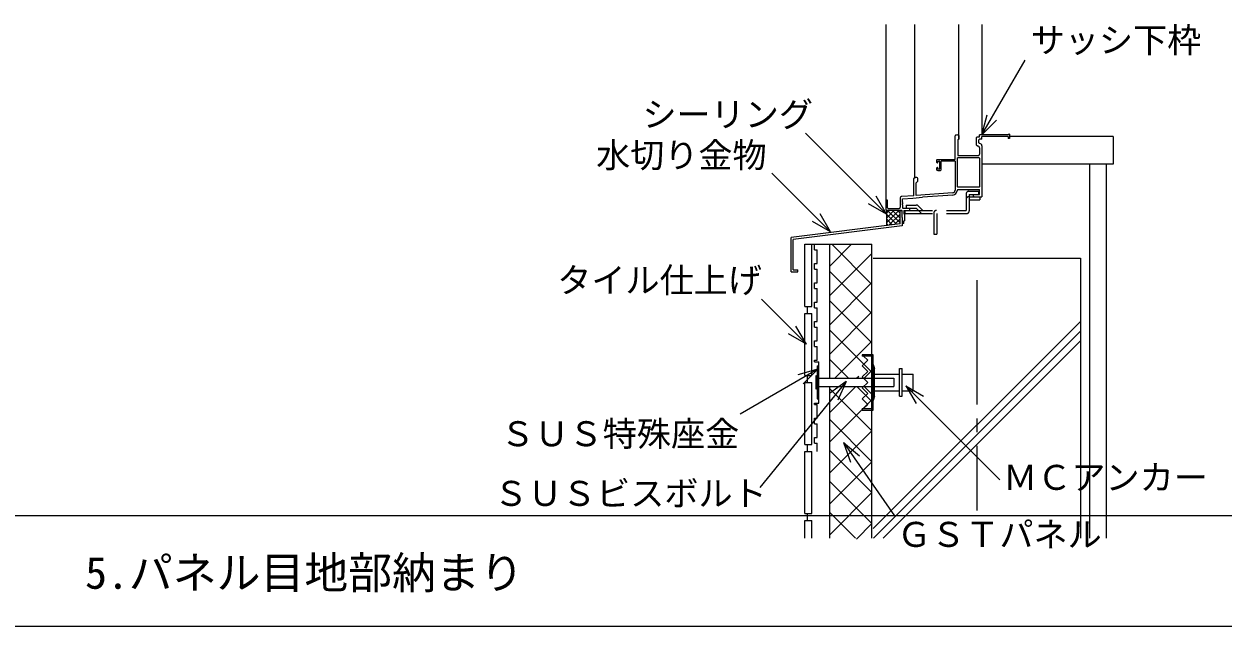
# Model space of a CAD drawing. Units: millimetres, scale not verified. Extents: x 3821 to 7821, y 4568 to 7368.
# Drawn here: x 5155 to 6023, y 6438 to 6874 of the extents above; entities that cross this region are included whole.
import ezdxf
from ezdxf.enums import TextEntityAlignment as Align

# ---------------------------------------------------------------- set-up
doc = ezdxf.new("R2010")
doc.units = ezdxf.units.MM
doc.header["$LTSCALE"] = 10
doc.linetypes.add('CHAIN2', pattern=[12, 9, -1, 1, -1])
doc.linetypes.add('DASHED2', pattern=[3, 2, -1])
doc.layers.add('0-0', color=7, linetype='Continuous')
doc.layers.add('2-1', color=7, linetype='Continuous')
doc.styles.add('ＭＳ ゴシック', font='')
doc.styles.get('ＭＳ ゴシック').set_extended_font_data('MS Gothic')

msp = doc.modelspace()

# ---------------------------------------------------------------- linework, layer by layer
at = {"layer": '0-0'}
for p, q in [((3820.85, 6518.18), (7820.85, 6518.18)), ((3820.85, 6438.18), (7820.85, 6438.18))]:
    msp.add_line(p, q, dxfattribs=at)
at = {"layer": '2-1'}
for p, q in [((5778.91, 6873.85), (5778.91, 6746.61)), ((5799.69, 6873.85), (5799.69, 6762.32)), ((5831.72, 6873.85), (5831.72, 6790.37)), ((5848.53, 6873.85), (5848.53, 6793.85)), ((5848.53, 6793.85), (5879.78, 6847.98)), ((5848.53, 6793.85), (5852.41, 6808.34)), ((5848.53, 6793.85), (5859.13, 6804.46)), ((5779.4, 6736.51), (5720.86, 6795.06)), ((5829.43, 6793.6), (5829.13, 6793.15)), ((5832.12, 6793.15), (5831.82, 6793.6)), ((5831.97, 6791.22), (5832.12, 6791.57)), ((5832.12, 6791.57), (5832.12, 6793.15)), ((5845.24, 6792.36), (5844.75, 6791.86)), ((5844.75, 6786.39), (5844.75, 6791.86)), ((5845.24, 6792.36), (5846.89, 6792.36)), ((5846.89, 6790.72), (5846.39, 6790.22)), ((5846.39, 6788.03), (5846.39, 6790.22)), ((5846.39, 6788.03), (5846.89, 6787.54)), ((5867.52, 6793.85), (5846.89, 6793.85)), ((5846.89, 6792.36), (5846.89, 6793.85)), ((5848.53, 6790.72), (5846.89, 6790.72)), ((5847.03, 6787.54), (5846.89, 6787.54)), ((5867.52, 6792.66), (5848.53, 6792.66)), ((5848.53, 6790.72), (5848.53, 6792.66)), ((5848.53, 6790.87), (5848.53, 6791.17)), ((5868.02, 6794.35), (5867.52, 6793.85)), ((5867.52, 6792.66), (5867.52, 6791.37)), ((5868.42, 6794.35), (5868.02, 6794.35)), ((5943.52, 6792.66), (5868.42, 6792.66)), ((5943.52, 6792.66), (5943.52, 6772.66)), ((5844.75, 6786.39), (5845.24, 6785.89)), ((5845.24, 6785.89), (5845.39, 6785.89)), ((5846.89, 6784.4), (5846.89, 6779.93)), ((5848.53, 6786.04), (5848.53, 6749.1)), ((5816.25, 6775.95), (5815.76, 6775.45)), ((5815.76, 6775.45), (5815.76, 6774.16)), ((5815.76, 6774.16), (5816.25, 6773.66)), ((5816.25, 6770.28), (5815.76, 6769.78)), ((5816.25, 6773.66), (5816.35, 6773.66)), ((5816.35, 6770.28), (5816.25, 6770.28)), ((5816.35, 6773.66), (5816.65, 6773.96)), ((5816.65, 6769.98), (5816.35, 6770.28)), ((5816.95, 6774.95), (5816.65, 6774.66)), ((5816.65, 6773.96), (5816.65, 6774.66)), ((5816.65, 6769.29), (5816.65, 6769.98)), ((5816.95, 6774.95), (5817.7, 6774.95)), ((5817.99, 6774.66), (5817.7, 6774.95)), ((5817.99, 6769.29), (5817.99, 6774.66)), ((5829.13, 6774.76), (5819.09, 6774.76)), ((5819.09, 6768.49), (5819.09, 6774.76)), ((5829.13, 6774.76), (5829.13, 6753.93)), ((5846.59, 6777.29), (5830.77, 6777.29)), ((5830.77, 6756.36), (5830.77, 6777.29)), ((5846.89, 6776.99), (5846.59, 6777.29)), ((5846.89, 6776.99), (5846.89, 6756.36)), ((5943.52, 6772.66), (5848.53, 6772.66)), ((5926.52, 6772.66), (5926.52, 6501.82)), ((5938.52, 6772.66), (5938.52, 6501.82)), ((5738.96, 6723.68), (5696.41, 6766.23)), ((5799.59, 6762.77), (5799.3, 6762.32)), ((5799.3, 6749.84), (5799.3, 6762.32)), ((5802.28, 6762.32), (5801.98, 6762.77)), ((5802.28, 6760.74), (5802.28, 6762.32)), ((5815.76, 6769.78), (5815.76, 6768.99)), ((5816.65, 6769.29), (5816.95, 6768.99)), ((5816.75, 6767.99), (5818.59, 6767.99)), ((5817.7, 6768.99), (5816.95, 6768.99)), ((5817.7, 6768.99), (5817.99, 6769.29)), ((5818.59, 6767.99), (5819.09, 6768.49)), ((5800.94, 6759.19), (5802.13, 6760.39)), ((5800.94, 6749.96), (5800.94, 6759.19)), ((5802.13, 6760.39), (5802.28, 6760.74)), ((5830.77, 6756.36), (5831.07, 6756.06)), ((5830.77, 6754.42), (5846.89, 6754.42)), ((5830.77, 6754.42), (5830.77, 6753.93)), ((5846.59, 6756.06), (5831.07, 6756.06)), ((5846.59, 6756.06), (5846.89, 6756.36)), ((5779.4, 6736.51), (5766.41, 6744.01)), ((5779.4, 6736.51), (5771.9, 6749.5)), ((5780.3, 6746.61), (5778.91, 6746.61)), ((5778.91, 6746.61), (5778.91, 6739.65)), ((5780.3, 6741.04), (5780.3, 6746.61)), ((5789.35, 6748.17), (5789.35, 6741.54)), ((5799.3, 6749.84), (5790.27, 6749.17)), ((5790.99, 6747.57), (5798.44, 6748.13)), ((5790.99, 6745.32), (5790.99, 6747.57)), ((5790.99, 6745.32), (5790.99, 6744.92)), ((5790.99, 6744.32), (5790.99, 6744.92)), ((5790.99, 6744.32), (5790.99, 6743.92)), ((5798.44, 6748.13), (5805.52, 6748.66)), ((5827.29, 6751.94), (5800.94, 6749.96)), ((5827.42, 6750.31), (5805.52, 6748.66)), ((5843.06, 6750.74), (5842.56, 6750.24)), ((5842.56, 6749.59), (5842.56, 6750.24)), ((5842.56, 6749.59), (5843.06, 6749.1)), ((5843.06, 6749.1), (5848.53, 6749.1)), ((5738.96, 6723.68), (5731.46, 6736.67)), ((5778.91, 6739.65), (5779.4, 6739.15)), ((5790.54, 6739.15), (5779.4, 6739.15)), ((5779.4, 6739.15), (5779.4, 6728.12)), ((5779.4, 6730.11), (5788.45, 6739.15)), ((5779.4, 6733.65), (5784.91, 6739.15)), ((5779.4, 6737.18), (5781.37, 6739.15)), ((5779.4, 6736.51), (5786.77, 6729.15)), ((5780.3, 6741.04), (5780.8, 6740.54)), ((5780.3, 6739.15), (5789.34, 6730.11)), ((5780.8, 6740.54), (5788.36, 6740.54)), ((5781.2, 6728.37), (5789.34, 6736.51)), ((5783.83, 6739.15), (5789.34, 6733.64)), ((5787.37, 6739.15), (5789.34, 6737.18)), ((5789.34, 6729.51), (5789.34, 6738.85)), ((5790.84, 6738.85), (5789.34, 6738.85)), ((5790.84, 6738.85), (5790.54, 6739.15)), ((5790.84, 6734.38), (5790.84, 6738.85)), ((5790.99, 6743.33), (5790.99, 6743.92)), ((5790.99, 6743.33), (5790.99, 6742.93)), ((5790.99, 6742.93), (5790.99, 6741.09)), ((5790.99, 6741.09), (5791.29, 6740.79)), ((5791.29, 6740.79), (5795.81, 6740.79)), ((5792.33, 6739.15), (5792.04, 6738.85)), ((5792.33, 6739.15), (5795.81, 6739.15)), ((5796.31, 6740.29), (5795.81, 6740.79)), ((5795.81, 6739.15), (5796.31, 6739.65)), ((5796.31, 6739.65), (5796.31, 6740.29)), ((5789.34, 6729.51), (5710.41, 6719.61)), ((5790.84, 6728.11), (5711.91, 6718.21)), ((5738.96, 6723.68), (5725.97, 6731.18)), ((5779.4, 6732.97), (5783.66, 6728.72)), ((5779.4, 6729.44), (5780.56, 6728.28)), ((5785.31, 6728.95), (5789.34, 6732.98)), ((5790.84, 6733.98), (5790.84, 6734.38)), ((5790.84, 6733.98), (5790.84, 6728.11)), ((5792.04, 6729.61), (5790.84, 6729.61)), ((5792.04, 6729.61), (5792.04, 6731.69)), ((5792.04, 6731.69), (5792.53, 6731.69)), ((5710.41, 6694.61), (5710.41, 6719.61)), ((5711.91, 6696.11), (5711.91, 6718.21)), ((5720.41, 6714.61), (5727.41, 6714.61)), ((5720.41, 6669.61), (5720.41, 6714.61)), ((5725.41, 6669.61), (5725.41, 6714.61)), ((5727.41, 6714.61), (5768.91, 6714.61)), ((5727.41, 6710.61), (5727.41, 6714.61)), ((5727.41, 6710.61), (5729.41, 6710.61)), ((5738.41, 6617.61), (5738.41, 6714.61)), ((5738.41, 6698.78), (5754.23, 6714.61)), ((5768.91, 6685.64), (5739.93, 6714.61)), ((5768.91, 6702.82), (5768.91, 6714.61)), ((5727.41, 6696.61), (5727.41, 6700.61)), ((5738.41, 6677.57), (5768.91, 6708.07)), ((5768.91, 6501.82), (5768.91, 6704.61)), ((5710.41, 6694.61), (5715.41, 6694.61)), ((5711.91, 6696.11), (5715.41, 6696.11)), ((5715.41, 6694.61), (5715.41, 6696.11)), ((5727.41, 6696.61), (5729.41, 6696.61)), ((5768.91, 6664.42), (5738.41, 6694.92)), ((5727.41, 6682.61), (5727.41, 6686.61)), ((5738.41, 6656.36), (5768.91, 6686.86)), ((5721.48, 6642.35), (5689, 6674.83)), ((5727.41, 6682.61), (5729.41, 6682.61)), ((5720.41, 6669.61), (5725.41, 6669.61)), ((5722.41, 6664.61), (5722.41, 6669.61)), ((5727.41, 6668.61), (5727.41, 6672.61)), ((5727.41, 6668.61), (5729.41, 6668.61)), ((5768.91, 6643.21), (5738.41, 6673.71)), ((5720.41, 6664.61), (5725.41, 6664.61)), ((5720.41, 6619.61), (5720.41, 6664.61)), ((5725.41, 6619.61), (5725.41, 6664.61)), ((5727.41, 6654.61), (5727.41, 6658.61)), ((5738.41, 6635.14), (5768.91, 6665.64)), ((5919.91, 6658.76), (5769.91, 6508.76)), ((5721.48, 6642.35), (5708.49, 6649.85)), ((5721.48, 6642.35), (5713.98, 6655.34)), ((5727.41, 6654.61), (5729.41, 6654.61)), ((5768.91, 6622), (5738.41, 6652.5)), ((5919.91, 6651.69), (5770.04, 6501.82)), ((5727.41, 6640.61), (5727.41, 6644.61)), ((5727.41, 6640.61), (5729.41, 6640.61)), ((5742.09, 6617.61), (5768.91, 6644.43)), ((5919.91, 6644.62), (5777.11, 6501.82)), ((5752.08, 6617.61), (5738.41, 6631.28)), ((5761.91, 6634.61), (5761.91, 6633.61)), ((5769.91, 6634.61), (5761.91, 6634.61)), ((5768.91, 6633.61), (5761.91, 6633.61)), ((5768.91, 6627.45), (5768.91, 6633.61)), ((5769.91, 6627.61), (5769.91, 6634.61)), ((5729.68, 6624.1), (5673.48, 6591.63)), ((5729.68, 6624.1), (5715.2, 6620.22)), ((5729.68, 6624.1), (5719.08, 6613.49)), ((5727.41, 6629.61), (5727.41, 6630.61)), ((5727.41, 6629.61), (5730.41, 6629.61)), ((5729.41, 6626.61), (5730.41, 6626.61)), ((5729.41, 6626.61), (5729.41, 6602.61)), ((5730.41, 6599.61), (5730.41, 6629.61)), ((5768.91, 6601.77), (5768.91, 6627.45)), ((5768.91, 6627.45), (5769.91, 6624.45)), ((5769.91, 6627.61), (5770.91, 6624.61)), ((5769.91, 6604.77), (5769.91, 6624.45)), ((5770.91, 6604.61), (5770.91, 6624.61)), ((5788.91, 6624.61), (5790.91, 6624.61)), ((5788.91, 6604.61), (5788.91, 6624.61)), ((5790.91, 6604.61), (5790.91, 6624.61)), ((5750.29, 6615.36), (5687.84, 6538.55)), ((5720.41, 6619.61), (5725.41, 6619.61)), ((5720.41, 6614.61), (5725.41, 6614.61)), ((5720.41, 6569.61), (5720.41, 6614.61)), ((5722.41, 6614.61), (5722.41, 6619.61)), ((5725.41, 6569.61), (5725.41, 6614.61)), ((5728.41, 6619.61), (5729.41, 6618.61)), ((5728.41, 6619.61), (5728.41, 6609.61)), ((5730.41, 6617.61), (5769.91, 6617.61)), ((5750.29, 6615.36), (5738.14, 6606.57)), ((5750.29, 6615.36), (5744.16, 6601.67)), ((5759.42, 6618.95), (5758.08, 6617.61)), ((5770.91, 6620.61), (5788.91, 6620.61)), ((5790.91, 6620.61), (5798.91, 6620.61)), ((5798.91, 6608.61), (5798.91, 6620.61)), ((5728.41, 6609.61), (5729.41, 6610.61)), ((5730.41, 6611.61), (5769.91, 6611.61)), ((5738.41, 6592.72), (5757.3, 6611.61)), ((5738.41, 6501.82), (5738.41, 6611.61)), ((5768.91, 6579.57), (5738.41, 6610.07)), ((5770.91, 6608.61), (5788.91, 6608.61)), ((5790.91, 6608.61), (5798.91, 6608.61)), ((5793.38, 6612.24), (5861.45, 6544.17)), ((5793.38, 6612.24), (5806.37, 6604.74)), ((5793.38, 6612.24), (5800.88, 6599.25)), ((5727.41, 6599.61), (5730.41, 6599.61)), ((5727.41, 6598.61), (5727.41, 6599.61)), ((5727.41, 6598.61), (5729.41, 6598.61)), ((5729.41, 6602.61), (5730.41, 6602.61)), ((5738.41, 6571.5), (5768.91, 6602)), ((5769.91, 6604.77), (5768.91, 6601.77)), ((5768.91, 6595.61), (5768.91, 6601.77)), ((5770.91, 6604.61), (5769.91, 6601.61)), ((5769.91, 6594.61), (5769.91, 6601.61)), ((5788.91, 6604.61), (5790.91, 6604.61)), ((5727.41, 6584.61), (5727.41, 6588.61)), ((5761.91, 6595.61), (5761.91, 6594.61)), ((5761.91, 6595.61), (5768.91, 6595.61)), ((5761.91, 6594.61), (5769.91, 6594.61)), ((5727.41, 6584.61), (5729.41, 6584.61)), ((5768.91, 6557.17), (5738.41, 6587.67)), ((5738.41, 6549.1), (5768.91, 6579.6)), ((5727.41, 6570.61), (5727.41, 6574.61)), ((5727.41, 6570.61), (5729.41, 6570.61)), ((5729.41, 6564.61), (5729.41, 6570.61)), ((5748.42, 6571.02), (5785.26, 6517.94)), ((5748.42, 6571.02), (5759.87, 6561.34)), ((5748.42, 6571.02), (5753.49, 6556.91)), ((5720.41, 6569.61), (5725.41, 6569.61)), ((5720.41, 6564.61), (5725.41, 6564.61)), ((5720.41, 6519.61), (5720.41, 6564.61)), ((5722.41, 6564.61), (5722.41, 6569.61)), ((5725.41, 6519.61), (5725.41, 6564.61)), ((5768.91, 6534.77), (5738.41, 6565.27)), ((5738.41, 6526.7), (5768.91, 6557.2)), ((5768.91, 6512.37), (5738.41, 6542.87)), ((5738.41, 6504.3), (5768.91, 6534.8)), ((5720.41, 6519.61), (5725.41, 6519.61)), ((5722.41, 6514.61), (5722.41, 6519.61)), ((5757.06, 6501.82), (5738.41, 6520.47)), ((5720.41, 6514.61), (5725.41, 6514.61)), ((5720.41, 6501.82), (5720.41, 6514.61)), ((5725.41, 6501.82), (5725.41, 6514.61)), ((5757.69, 6501.19), (5768.91, 6512.4))]:
    msp.add_line(p, q, dxfattribs=at)
at = {"layer": '2-1', "linetype": 'DASHED2'}
for p, q in [((5839.08, 6753.02), (5846.04, 6753.02)), ((5846.04, 6753.02), (5846.04, 6750.74)), ((5837.09, 6751.04), (5837.09, 6739.15)), ((5839.08, 6749.1), (5847.03, 6749.1)), ((5839.38, 6750.74), (5839.38, 6738.85)), ((5839.38, 6750.74), (5846.04, 6750.74)), ((5839.38, 6746.81), (5847.03, 6746.81)), ((5847.03, 6749.1), (5847.03, 6746.81)), ((5792.83, 6739.15), (5837.09, 6739.15)), ((5792.83, 6739.15), (5792.83, 6736.86)), ((5792.83, 6736.86), (5837.39, 6736.86)), ((5793.83, 6743.08), (5801.01, 6743.08)), ((5793.83, 6743.08), (5793.83, 6740.79)), ((5793.83, 6740.79), (5800.88, 6740.79)), ((5800.88, 6740.79), (5804.23, 6737.45)), ((5802.41, 6742.5), (5805.76, 6739.15)), ((5813.72, 6737.16), (5813.72, 6721.94)), ((5816, 6736.86), (5816, 6721.94)), ((5813.72, 6721.94), (5816, 6721.94)), ((5762.91, 6633.61), (5765.91, 6630.61)), ((5765.91, 6630.61), (5761.91, 6626.61)), ((5761.91, 6626.61), (5765.91, 6622.61)), ((5765.91, 6622.61), (5761.91, 6618.61)), ((5763.3, 6617.61), (5768.91, 6623.22)), ((5761.91, 6618.61), (5765.91, 6614.61)), ((5765.91, 6614.61), (5761.91, 6610.61)), ((5769.91, 6617.61), (5784.91, 6617.61)), ((5784.91, 6617.61), (5784.91, 6611.61)), ((5768.91, 6600.78), (5758.08, 6611.61)), ((5761.91, 6610.61), (5765.91, 6606.61)), ((5765.91, 6606.61), (5761.91, 6602.61)), ((5763.3, 6611.61), (5768.91, 6606)), ((5769.91, 6611.61), (5784.91, 6611.61)), ((5761.91, 6602.61), (5765.91, 6598.61)), ((5765.91, 6598.61), (5762.91, 6595.61))]:
    msp.add_line(p, q, dxfattribs=at)
at = {"layer": '2-1', "linetype": 'CHAIN2'}
msp.add_line((5844.91, 6688.59), (5844.91, 6521.84), dxfattribs=at)
at = {"layer": '2-1'}
for points in [[(5816.25, 6775.95), (5829.13, 6775.95), (5829.13, 6793.15)], [(5831.97, 6791.22), (5831.12, 6790.37), (5831.12, 6778.93), (5845.89, 6778.93)], [(5868.42, 6794.35), (5868.42, 6791.37), (5867.52, 6791.37)], [(5843.06, 6750.74), (5846.89, 6750.74), (5846.89, 6754.42)], [(5792.04, 6738.85), (5792.04, 6736.66), (5792.53, 6736.66), (5792.53, 6731.69)], [(5727.41, 6700.61), (5729.41, 6700.61), (5729.41, 6710.61)], [(5769.91, 6704.61), (5919.91, 6704.61), (5919.91, 6501.82)], [(5727.41, 6686.61), (5729.41, 6686.61), (5729.41, 6696.61)], [(5727.41, 6672.61), (5729.41, 6672.61), (5729.41, 6682.61)], [(5727.41, 6658.61), (5729.41, 6658.61), (5729.41, 6668.61)], [(5727.41, 6644.61), (5729.41, 6644.61), (5729.41, 6654.61)], [(5727.41, 6630.61), (5729.41, 6630.61), (5729.41, 6640.61)], [(5727.41, 6588.61), (5729.41, 6588.61), (5729.41, 6598.61)], [(5727.41, 6574.61), (5729.41, 6574.61), (5729.41, 6584.61)]]:
    msp.add_lwpolyline(points, dxfattribs=at)
for centre, radius, start, end in [((5830.62, 6790.87), 2.98, 66.42146, 113.57852), ((5847.03, 6786.04), 1.49, 0, 90), ((5845.39, 6784.4), 1.49, 0, 90), ((5845.89, 6779.93), 0.995, 269.99998, 0), ((5800.79, 6760.04), 2.98, 66.42146, 113.57852), ((5816.75, 6768.99), 0.995, 180, 269.99998), ((5827.14, 6753.93), 1.99, 274.28922, 0), ((5827.14, 6753.93), 3.63, 274.28899, 0), ((5790.34, 6748.17), 0.995, 94.28972, 180), ((5788.36, 6741.54), 0.995, 269.99998, 0)]:
    msp.add_arc(centre, radius, start, end, dxfattribs=at)
at = {"layer": '2-1', "linetype": 'DASHED2'}
for centre, start, end in [((5839.08, 6751.04), 89.99997, 179.99995), ((5839.08, 6747.11), 89.99997, 179.99995), ((5801.01, 6741.09), 45.00029, 90.00035), ((5805.64, 6738.85), 224.99973, 269.99963), ((5815.71, 6737.16), 89.99997, 179.99995), ((5837.39, 6738.85), 270.00002, 0)]:
    msp.add_arc(centre, 1.99, start, end, dxfattribs=at)

# ---------------------------------------------------------------- texts
at = {"layer": '0-0', "style": 'ＭＳ ゴシック'}
msp.add_text('5.パネル目地部納まり', height=23.28, dxfattribs=at).set_placement((5199.4, 6458.18), align=Align.BOTTOM_LEFT)
at = {"layer": '2-1', "style": 'ＭＳ ゴシック'}
for s, p in [('サッシ下枠', (5883.94, 6848.03)), ('シーリング', (5602.84, 6794.25)), ('水切り金物', (5569.29, 6764.72)), ('タイル仕上げ', (5541.18, 6674.16)), ('ＳＵＳ特殊座金', (5500.09, 6562.96)), ('ＭＣアンカー', (5863.95, 6531.35)), ('ＳＵＳビスボルト', (5495.26, 6519.76)), ('ＧＳＴパネル', (5787.14, 6490.07))]:
    msp.add_text(s, height=18.1, dxfattribs=at).set_placement(p, align=Align.BOTTOM_LEFT)

doc.saveas('drawing.dxf')
